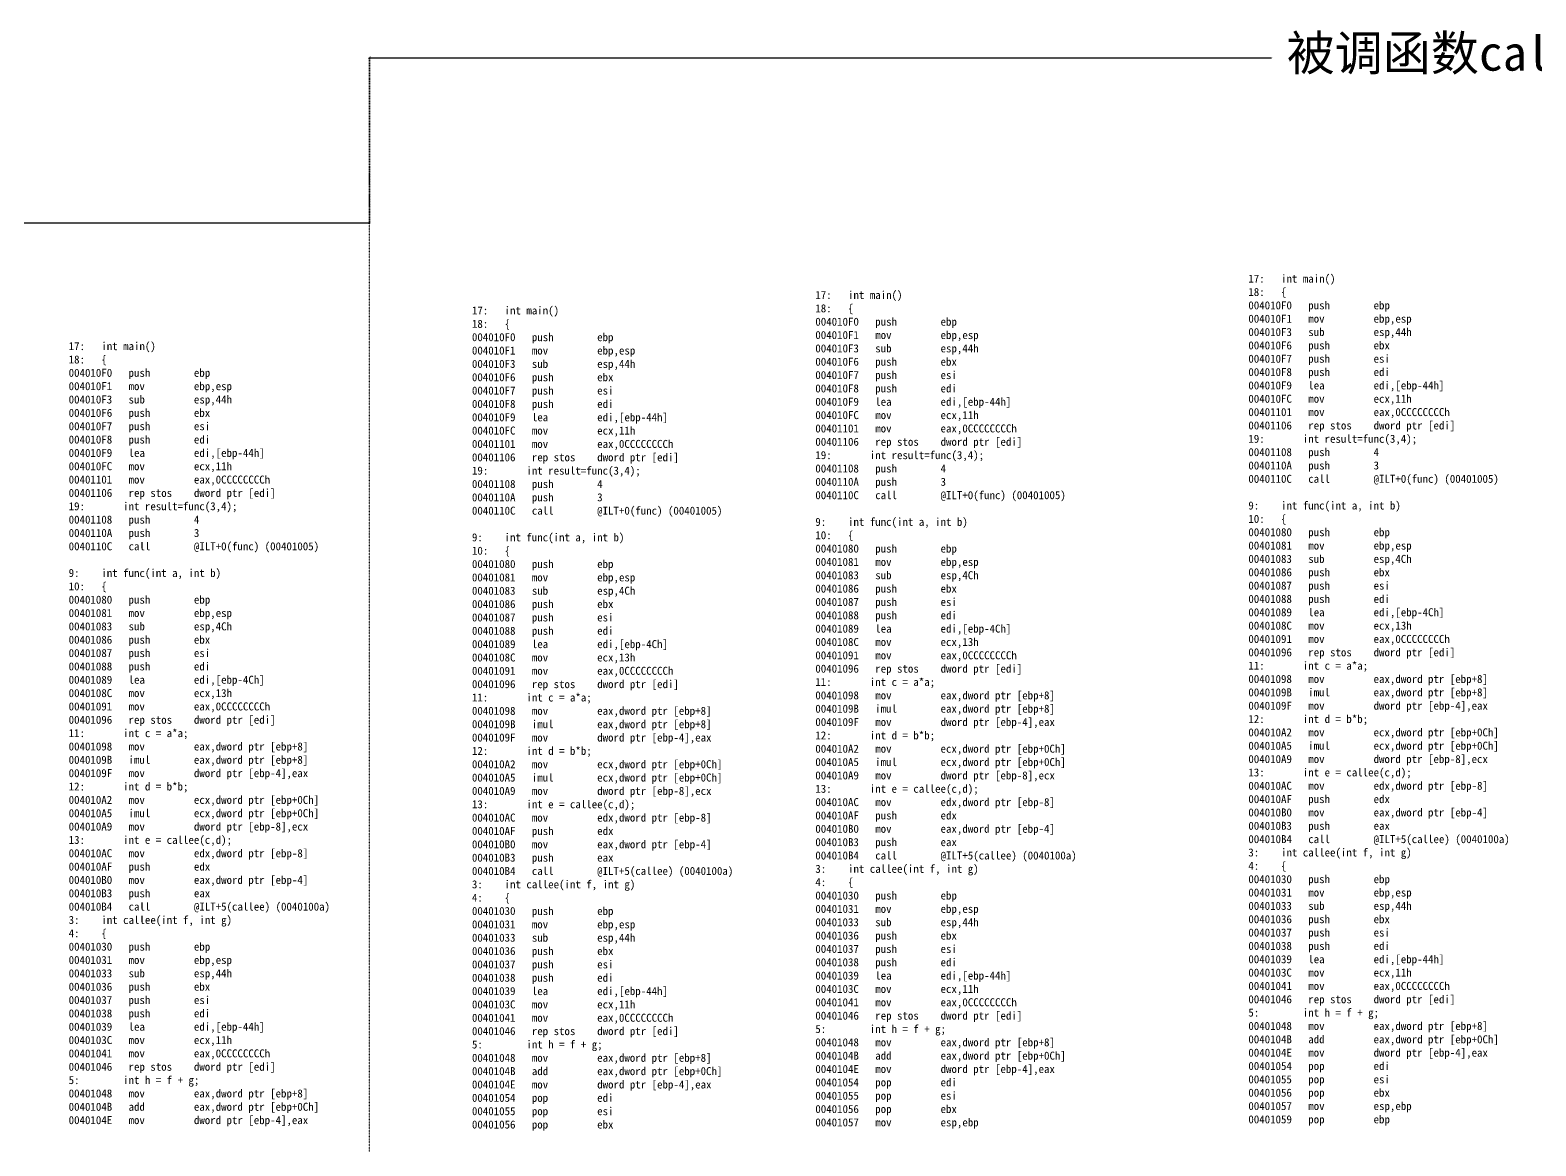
# Model space of a CAD drawing. Header units: millimetres. Extents: x 4752 to 29114, y 1106 to 4893.
# Drawn here: x 17066 to 19888, y 2462 to 4553 of the extents above; entities that cross this region are included whole.
import ezdxf

# ---------------------------------------------------------------- set-up
doc = ezdxf.new("R2010")
doc.units = ezdxf.units.MM
doc.linetypes.add('ACAD_ISO07W100', pattern=[3, 0, -3])
doc.linetypes.add('DOT', pattern=[0.25, 0, -0.25])
doc.styles.get("Standard").update_dxf_attribs({"font": ''})
doc.styles.add('w', font='', dxfattribs={"height": 15})
doc.styles.get('Standard').set_extended_font_data('SimSun')
doc.styles.get('w').set_extended_font_data('SimSun')
doc.dimstyles.new('w', dxfattribs={"dimscale": 3, "dimtxt": 4, "dimasz": 1.5, "dimexe": 1.25, "dimexo": 0.625, "dimtad": 0, "dimtxsty": 'Standard', "dimblk": 'ARCHTICK', "dimcen": 2.5, "dimclrd": 5, "dimclre": 5, "dimclrt": 5, "dimadec": 1, "dimazin": 0, "dimtfac": 1, "dimtmove": 0, "dimatfit": 3, "dimfxl": 1, "dimarcsym": 0})

# ---------------------------------------------------------------- blocks, each defined once
blk = doc.blocks.new('_ArchTick')
at = {"color": 0, "linetype": 'ByBlock', "const_width": 0.15}
blk.add_lwpolyline([(-0.5, -0.5), (0.5, 0.5)], dxfattribs=at)
blk = doc.blocks.new('*D87')
at = {"color": 5, "linetype": 'ACAD_ISO07W100', "lineweight": -2}
for p, q in [((17701.9, 4297.6), (17701.9, 4187.9)), ((8356.7, 2647.5), (8356.7, 4195.4)), ((8356.7, 4191.6), (12515.2, 4191.6)), ((17701.9, 4191.6), (13543.4, 4191.6))]:
    blk.add_line(p, q, dxfattribs=at)
at = {"layer": 'Defpoints', "color": 0, "linetype": 'DOT'}
for p in [(17701.9, 4299.5), (8356.7, 4191.6), (8356.7, 2645.6)]:
    blk.add_point(p, dxfattribs=at)
at = {"color": 5, "linetype": 'DOT', "lineweight": -2, "xscale": 4.5, "yscale": 4.5, "zscale": 4.5, "rotation": 180}
blk.add_blockref('_ArchTick', (8356.7, 4191.6), dxfattribs=at)
at = {"color": 5, "linetype": 'DOT', "lineweight": -2, "xscale": 4.5, "yscale": 4.5, "zscale": 4.5}
blk.add_blockref('_ArchTick', (17701.9, 4191.6), dxfattribs=at)
at = {"color": 5, "linetype": 'DOT', "insert": (13029.3, 4191.6), "char_height": 66, "attachment_point": 5}
blk.add_mtext('被调函数callee()的栈帧', dxfattribs=at)
blk = doc.blocks.new('*D88')
at = {"color": 5, "linetype": 'ACAD_ISO07W100', "lineweight": -2}
for p, q in [((17701.9, 4301.3), (17701.9, 4504.8)), ((17701.9, 4501.1), (19397.5, 4501.1)), ((22309.4, 4501.1), (20613.8, 4501.1)), ((22309.4, 4301.3), (22309.4, 4504.8))]:
    blk.add_line(p, q, dxfattribs=at)
at = {"layer": 'Defpoints', "color": 0, "linetype": 'DOT'}
for p in [(22309.4, 4501.1), (17701.9, 4299.5), (22309.4, 4299.5)]:
    blk.add_point(p, dxfattribs=at)
at = {"color": 5, "linetype": 'DOT', "lineweight": -2, "xscale": 4.5, "yscale": 4.5, "zscale": 4.5, "rotation": 180}
blk.add_blockref('_ArchTick', (17701.9, 4501.1), dxfattribs=at)
at = {"color": 5, "linetype": 'DOT', "lineweight": -2, "xscale": 4.5, "yscale": 4.5, "zscale": 4.5}
blk.add_blockref('_ArchTick', (22309.4, 4501.1), dxfattribs=at)
at = {"color": 5, "linetype": 'DOT', "insert": (20005.7, 4501.1), "char_height": 66, "attachment_point": 5}
blk.add_mtext('被调函数callee()的堆栈平衡', dxfattribs=at)

msp = doc.modelspace()

# ---------------------------------------------------------------- linework, layer by layer
at = {"linetype": 'DOT'}
msp.add_line((17701.891, 1343.942), (17701.891, 4299.469), dxfattribs=at)

# ---------------------------------------------------------------- texts
at = {"linetype": 'DOT', "char_height": 15, "width": 530.27265, "attachment_point": 1, "style": 'w'}
for s, insert in [('17:   int main()\\P18:   \\{\\P004010F0   push        ebp\\P004010F1   mov         ebp,esp\\P004010F3   sub         esp,44h\\P004010F6   push        ebx\\P004010F7   push        esi\\P004010F8   push        edi\\P004010F9   lea         edi,[ebp-44h]\\P004010FC   mov         ecx,11h\\P00401101   mov         eax,0CCCCCCCCh\\P00401106   rep stos    dword ptr [edi]\\P19:       int result=func(3,4);\\P00401108   push        4\\P0040110A   push        3\\P0040110C   call        @ILT+0(func) (00401005)\\P\\P9:    int func(int a, int b)\\P10:   \\{\\P00401080   push        ebp\\P00401081   mov         ebp,esp\\P00401083   sub         esp,4Ch\\P00401086   push        ebx\\P00401087   push        esi\\P00401088   push        edi\\P00401089   lea         edi,[ebp-4Ch]\\P0040108C   mov         ecx,13h\\P00401091   mov         eax,0CCCCCCCCh\\P00401096   rep stos    dword ptr [edi]\\P11:       int c = a*a;\\P00401098   mov         eax,dword ptr [ebp+8]\\P0040109B   imul        eax,dword ptr [ebp+8]\\P0040109F   mov         dword ptr [ebp-4],eax\\P12:       int d = b*b;\\P004010A2   mov         ecx,dword ptr [ebp+0Ch]\\P004010A5   imul        ecx,dword ptr [ebp+0Ch]\\P004010A9   mov         dword ptr [ebp-8],ecx\\P13:       int e = callee(c,d);\\P004010AC   mov         edx,dword ptr [ebp-8]\\P004010AF   push        edx\\P004010B0   mov         eax,dword ptr [ebp-4]\\P004010B3   push        eax\\P004010B4   call        @ILT+5(callee) (0040100a)\\P3:    int callee(int f, int g)\\P4:    \\{\\P00401030   push        ebp\\P00401031   mov         ebp,esp\\P00401033   sub         esp,44h\\P00401036   push        ebx\\P00401037   push        esi\\P00401038   push        edi\\P00401039   lea         edi,[ebp-44h]\\P0040103C   mov         ecx,11h\\P00401041   mov         eax,0CCCCCCCCh\\P00401046   rep stos    dword ptr [edi]\\P5:        int h = f + g;\\P00401048   mov         eax,dword ptr [ebp+8]\\P0040104B   add         eax,dword ptr [ebp+0Ch]\\P0040104E   mov         dword ptr [ebp-4],eax\\P00401054   pop         edi\\P00401055   pop         esi\\P00401056   pop         ebx\\P00401057   mov         esp,ebp\\P{\\C1;00401059   pop         ebp}', (19349.125, 4094.676)), ('17:   int main()\\P18:   \\{\\P004010F0   push        ebp\\P004010F1   mov         ebp,esp\\P004010F3   sub         esp,44h\\P004010F6   push        ebx\\P004010F7   push        esi\\P004010F8   push        edi\\P004010F9   lea         edi,[ebp-44h]\\P004010FC   mov         ecx,11h\\P00401101   mov         eax,0CCCCCCCCh\\P00401106   rep stos    dword ptr [edi]\\P19:       int result=func(3,4);\\P00401108   push        4\\P0040110A   push        3\\P0040110C   call        @ILT+0(func) (00401005)\\P\\P9:    int func(int a, int b)\\P10:   \\{\\P00401080   push        ebp\\P00401081   mov         ebp,esp\\P00401083   sub         esp,4Ch\\P00401086   push        ebx\\P00401087   push        esi\\P00401088   push        edi\\P00401089   lea         edi,[ebp-4Ch]\\P0040108C   mov         ecx,13h\\P00401091   mov         eax,0CCCCCCCCh\\P00401096   rep stos    dword ptr [edi]\\P11:       int c = a*a;\\P00401098   mov         eax,dword ptr [ebp+8]\\P0040109B   imul        eax,dword ptr [ebp+8]\\P0040109F   mov         dword ptr [ebp-4],eax\\P12:       int d = b*b;\\P004010A2   mov         ecx,dword ptr [ebp+0Ch]\\P004010A5   imul        ecx,dword ptr [ebp+0Ch]\\P004010A9   mov         dword ptr [ebp-8],ecx\\P13:       int e = callee(c,d);\\P004010AC   mov         edx,dword ptr [ebp-8]\\P004010AF   push        edx\\P004010B0   mov         eax,dword ptr [ebp-4]\\P004010B3   push        eax\\P004010B4   call        @ILT+5(callee) (0040100a)\\P3:    int callee(int f, int g)\\P4:    \\{\\P00401030   push        ebp\\P00401031   mov         ebp,esp\\P00401033   sub         esp,44h\\P00401036   push        ebx\\P00401037   push        esi\\P00401038   push        edi\\P00401039   lea         edi,[ebp-44h]\\P0040103C   mov         ecx,11h\\P00401041   mov         eax,0CCCCCCCCh\\P00401046   rep stos    dword ptr [edi]\\P5:        int h = f + g;\\P00401048   mov         eax,dword ptr [ebp+8]\\P0040104B   add         eax,dword ptr [ebp+0Ch]\\P0040104E   mov         dword ptr [ebp-4],eax\\P00401054   pop         edi\\P00401055   pop         esi\\P00401056   pop         ebx\\P{\\C1;00401057   mov         esp,ebp}', (18537.65, 4064.036)), ('17:   int main()\\P18:   \\{\\P004010F0   push        ebp\\P004010F1   mov         ebp,esp\\P004010F3   sub         esp,44h\\P004010F6   push        ebx\\P004010F7   push        esi\\P004010F8   push        edi\\P004010F9   lea         edi,[ebp-44h]\\P004010FC   mov         ecx,11h\\P00401101   mov         eax,0CCCCCCCCh\\P00401106   rep stos    dword ptr [edi]\\P19:       int result=func(3,4);\\P00401108   push        4\\P0040110A   push        3\\P0040110C   call        @ILT+0(func) (00401005)\\P\\P9:    int func(int a, int b)\\P10:   \\{\\P00401080   push        ebp\\P00401081   mov         ebp,esp\\P00401083   sub         esp,4Ch\\P00401086   push        ebx\\P00401087   push        esi\\P00401088   push        edi\\P00401089   lea         edi,[ebp-4Ch]\\P0040108C   mov         ecx,13h\\P00401091   mov         eax,0CCCCCCCCh\\P00401096   rep stos    dword ptr [edi]\\P11:       int c = a*a;\\P00401098   mov         eax,dword ptr [ebp+8]\\P0040109B   imul        eax,dword ptr [ebp+8]\\P0040109F   mov         dword ptr [ebp-4],eax\\P12:       int d = b*b;\\P004010A2   mov         ecx,dword ptr [ebp+0Ch]\\P004010A5   imul        ecx,dword ptr [ebp+0Ch]\\P004010A9   mov         dword ptr [ebp-8],ecx\\P13:       int e = callee(c,d);\\P004010AC   mov         edx,dword ptr [ebp-8]\\P004010AF   push        edx\\P004010B0   mov         eax,dword ptr [ebp-4]\\P004010B3   push        eax\\P004010B4   call        @ILT+5(callee) (0040100a)\\P3:    int callee(int f, int g)\\P4:    \\{\\P00401030   push        ebp\\P00401031   mov         ebp,esp\\P00401033   sub         esp,44h\\P00401036   push        ebx\\P00401037   push        esi\\P00401038   push        edi\\P00401039   lea         edi,[ebp-44h]\\P0040103C   mov         ecx,11h\\P00401041   mov         eax,0CCCCCCCCh\\P00401046   rep stos    dword ptr [edi]\\P5:        int h = f + g;\\P00401048   mov         eax,dword ptr [ebp+8]\\P0040104B   add         eax,dword ptr [ebp+0Ch]\\P0040104E   mov         dword ptr [ebp-4],eax\\P{\\C1;00401054   pop         edi\\P00401055   pop         esi\\P00401056   pop         ebx}', (17894.122, 4035.01)), ('17:   int main()\\P18:   \\{\\P004010F0   push        ebp\\P004010F1   mov         ebp,esp\\P004010F3   sub         esp,44h\\P004010F6   push        ebx\\P004010F7   push        esi\\P004010F8   push        edi\\P004010F9   lea         edi,[ebp-44h]\\P004010FC   mov         ecx,11h\\P00401101   mov         eax,0CCCCCCCCh\\P00401106   rep stos    dword ptr [edi]\\P19:       int result=func(3,4);\\P00401108   push        4\\P0040110A   push        3\\P0040110C   call        @ILT+0(func) (00401005)\\P\\P9:    int func(int a, int b)\\P10:   \\{\\P00401080   push        ebp\\P00401081   mov         ebp,esp\\P00401083   sub         esp,4Ch\\P00401086   push        ebx\\P00401087   push        esi\\P00401088   push        edi\\P00401089   lea         edi,[ebp-4Ch]\\P0040108C   mov         ecx,13h\\P00401091   mov         eax,0CCCCCCCCh\\P00401096   rep stos    dword ptr [edi]\\P11:       int c = a*a;\\P00401098   mov         eax,dword ptr [ebp+8]\\P0040109B   imul        eax,dword ptr [ebp+8]\\P0040109F   mov         dword ptr [ebp-4],eax\\P12:       int d = b*b;\\P004010A2   mov         ecx,dword ptr [ebp+0Ch]\\P004010A5   imul        ecx,dword ptr [ebp+0Ch]\\P004010A9   mov         dword ptr [ebp-8],ecx\\P13:       int e = callee(c,d);\\P004010AC   mov         edx,dword ptr [ebp-8]\\P004010AF   push        edx\\P004010B0   mov         eax,dword ptr [ebp-4]\\P004010B3   push        eax\\P004010B4   call        @ILT+5(callee) (0040100a)\\P3:    int callee(int f, int g)\\P4:    \\{\\P00401030   push        ebp\\P00401031   mov         ebp,esp\\P00401033   sub         esp,44h\\P00401036   push        ebx\\P00401037   push        esi\\P00401038   push        edi\\P00401039   lea         edi,[ebp-44h]\\P0040103C   mov         ecx,11h\\P00401041   mov         eax,0CCCCCCCCh\\P00401046   rep stos    dword ptr [edi]\\P{\\C1;5:        int h = f + g;\\P00401048   mov         eax,dword ptr [ebp+8]\\P0040104B   add         eax,dword ptr [ebp+0Ch]\\P0040104E   mov         dword ptr [ebp-4],eax}', (17138.375, 3968.239))]:
    msp.add_mtext(s, dxfattribs=dict(at, insert=insert))

# ---------------------------------------------------------------- dimensions: what is measured, and where the dimension line sits
at = {"linetype": 'DOT'}
for base, p2, text, picture, middle in [((22309.422, 4501.068), (22309.422, 4299.469), '被调函数callee()的堆栈平衡', '*D88', (20005.656, 4501.068)), ((8356.744, 4191.613), (8356.744, 2645.613), '被调函数callee()的栈帧', '*D87', (13029.318, 4191.613))]:
    dim = msp.add_linear_dim(base=base, p1=(17701.891, 4299.469), p2=p2, text=text, dimstyle='w', override={"dimtxt": 22}, dxfattribs=at)
    dim.commit()
    dim.dimension.update_dxf_attribs({"geometry": picture, "text_midpoint": middle})

doc.saveas('drawing.dxf')
